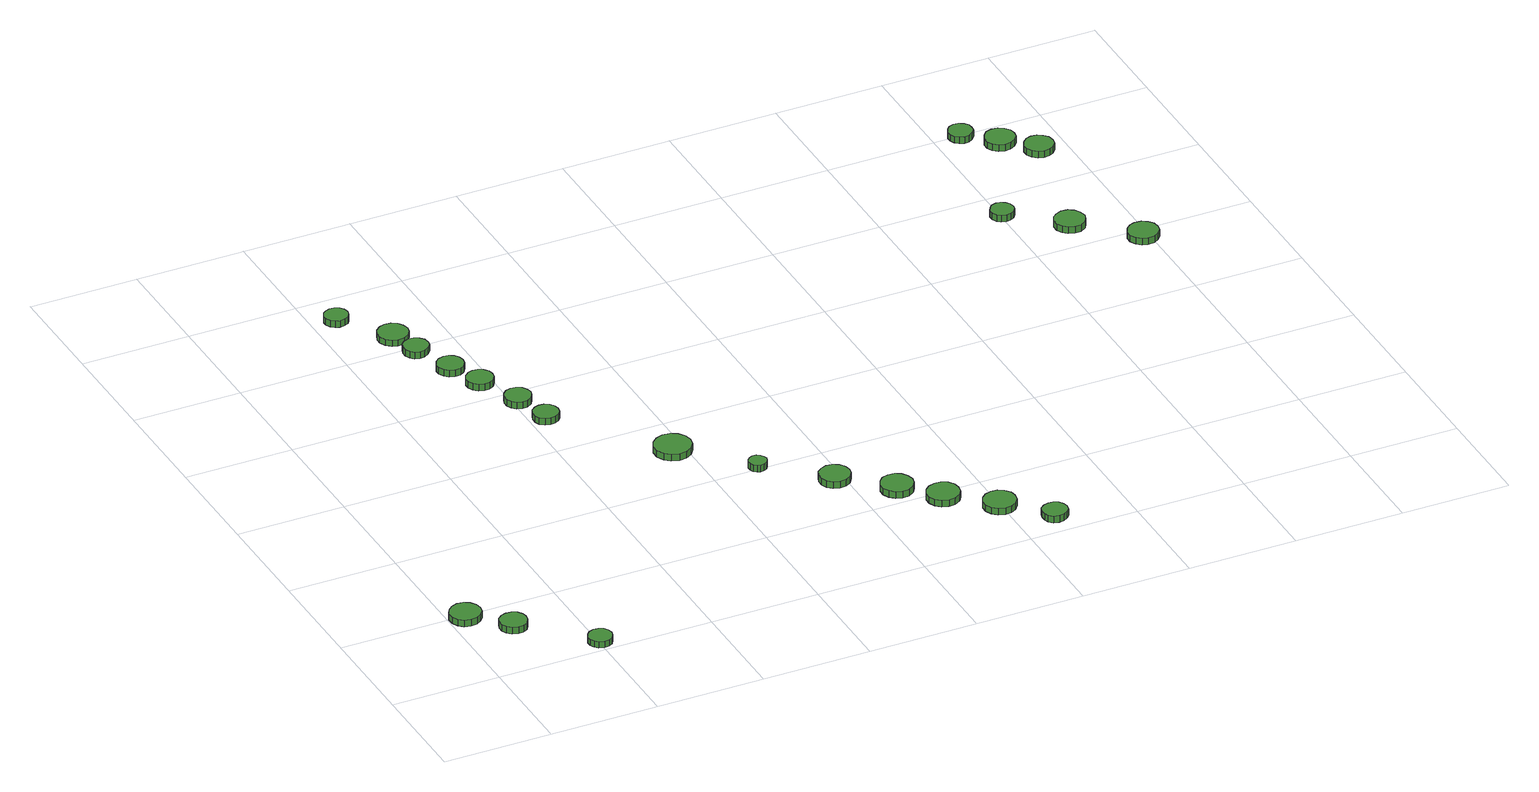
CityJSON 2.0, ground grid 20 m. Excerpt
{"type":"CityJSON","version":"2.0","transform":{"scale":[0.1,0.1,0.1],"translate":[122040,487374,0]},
"CityObjects":{
"tree1":{"type":"SolitaryVegetationObject","attributes":{"function":"something"},"geometry":[{"type":"MultiSurface","lod":"1","boundaries":[[[0,1,2,3,4,5,6,7,8,9,10,11,12,13,14]],[[15,16,17,18,19,20,21,22,23,24,25,26,27,28,29]],[[0,29,28,1]],[[1,28,27,2]],[[2,27,26,3]],[[3,26,25,4]],[[4,25,24,5]],[[5,24,23,6]],[[6,23,22,7]],[[7,22,21,8]],[[8,21,20,9]],[[9,20,19,10]],[[10,19,18,11]],[[11,18,17,12]],[[12,17,16,13]],[[13,16,15,14]],[[14,15,29,0]]]}]},
"tree2":{"type":"SolitaryVegetationObject","attributes":{"function":"something"},"geometry":[{"type":"MultiSurface","lod":"1","boundaries":[[[30,31,32,33,34,35,36,37,38,39,40,41,42,43,44]],[[45,46,47,48,49,50,51,52,53,54,55,56,57,58,59]],[[30,59,58,31]],[[31,58,57,32]],[[32,57,56,33]],[[33,56,55,34]],[[34,55,54,35]],[[35,54,53,36]],[[36,53,52,37]],[[37,52,51,38]],[[38,51,50,39]],[[39,50,49,40]],[[40,49,48,41]],[[41,48,47,42]],[[42,47,46,43]],[[43,46,45,44]],[[44,45,59,30]]]}]},
"tree3":{"type":"SolitaryVegetationObject","attributes":{"function":"something"},"geometry":[{"type":"MultiSurface","lod":"1","boundaries":[[[60,61,62,63,64,65,66,67,68,69,70,71,72,73,74]],[[75,76,77,78,79,80,81,82,83,84,85,86,87,88,89]],[[60,89,88,61]],[[61,88,87,62]],[[62,87,86,63]],[[63,86,85,64]],[[64,85,84,65]],[[65,84,83,66]],[[66,83,82,67]],[[67,82,81,68]],[[68,81,80,69]],[[69,80,79,70]],[[70,79,78,71]],[[71,78,77,72]],[[72,77,76,73]],[[73,76,75,74]],[[74,75,89,60]]]}]},
"tree4":{"type":"SolitaryVegetationObject","attributes":{"function":"something"},"geometry":[{"type":"MultiSurface","lod":"1","boundaries":[[[90,91,92,93,94,95,96,97,98,99,100,101,102,103,104]],[[105,106,107,108,109,110,111,112,113,114,115,116,117,118,119]],[[90,119,118,91]],[[91,118,117,92]],[[92,117,116,93]],[[93,116,115,94]],[[94,115,114,95]],[[95,114,113,96]],[[96,113,112,97]],[[97,112,111,98]],[[98,111,110,99]],[[99,110,109,100]],[[100,109,108,101]],[[101,108,107,102]],[[102,107,106,103]],[[103,106,105,104]],[[104,105,119,90]]]}]},
"tree5":{"type":"SolitaryVegetationObject","attributes":{"function":"something"},"geometry":[{"type":"MultiSurface","lod":"1","boundaries":[[[120,121,122,123,124,125,126,127,128,129,130,131,132,133,134]],[[135,136,137,138,139,140,141,142,143,144,145,146,147,148,149]],[[120,149,148,121]],[[121,148,147,122]],[[122,147,146,123]],[[123,146,145,124]],[[124,145,144,125]],[[125,144,143,126]],[[126,143,142,127]],[[127,142,141,128]],[[128,141,140,129]],[[129,140,139,130]],[[130,139,138,131]],[[131,138,137,132]],[[132,137,136,133]],[[133,136,135,134]],[[134,135,149,120]]]}]},
"tree6":{"type":"SolitaryVegetationObject","attributes":{"function":"something"},"geometry":[{"type":"MultiSurface","lod":"1","boundaries":[[[150,151,152,153,154,155,156,157,158,159,160,161,162,163,164]],[[165,166,167,168,169,170,171,172,173,174,175,176,177,178,179]],[[150,179,178,151]],[[151,178,177,152]],[[152,177,176,153]],[[153,176,175,154]],[[154,175,174,155]],[[155,174,173,156]],[[156,173,172,157]],[[157,172,171,158]],[[158,171,170,159]],[[159,170,169,160]],[[160,169,168,161]],[[161,168,167,162]],[[162,167,166,163]],[[163,166,165,164]],[[164,165,179,150]]]}]},
"tree7":{"type":"SolitaryVegetationObject","attributes":{"function":"something"},"geometry":[{"type":"MultiSurface","lod":"1","boundaries":[[[180,181,182,183,184,185,186,187,188,189,190,191,192,193,194]],[[195,196,197,198,199,200,201,202,203,204,205,206,207,208,209]],[[180,209,208,181]],[[181,208,207,182]],[[182,207,206,183]],[[183,206,205,184]],[[184,205,204,185]],[[185,204,203,186]],[[186,203,202,187]],[[187,202,201,188]],[[188,201,200,189]],[[189,200,199,190]],[[190,199,198,191]],[[191,198,197,192]],[[192,197,196,193]],[[193,196,195,194]],[[194,195,209,180]]]}]},
"tree8":{"type":"SolitaryVegetationObject","attributes":{"function":"something"},"geometry":[{"type":"MultiSurface","lod":"1","boundaries":[[[210,211,212,213,214,215,216,217,218,219,220,221,222,223,224]],[[225,226,227,228,229,230,231,232,233,234,235,236,237,238,239]],[[210,239,238,211]],[[211,238,237,212]],[[212,237,236,213]],[[213,236,235,214]],[[214,235,234,215]],[[215,234,233,216]],[[216,233,232,217]],[[217,232,231,218]],[[218,231,230,219]],[[219,230,229,220]],[[220,229,228,221]],[[221,228,227,222]],[[222,227,226,223]],[[223,226,225,224]],[[224,225,239,210]]]}]},
"tree9":{"type":"SolitaryVegetationObject","attributes":{"function":"something"},"geometry":[{"type":"MultiSurface","lod":"1","boundaries":[[[240,241,242,243,244,245,246,247,248,249,250,251,252,253,254]],[[255,256,257,258,259,260,261,262,263,264,265,266,267,268,269]],[[240,269,268,241]],[[241,268,267,242]],[[242,267,266,243]],[[243,266,265,244]],[[244,265,264,245]],[[245,264,263,246]],[[246,263,262,247]],[[247,262,261,248]],[[248,261,260,249]],[[249,260,259,250]],[[250,259,258,251]],[[251,258,257,252]],[[252,257,256,253]],[[253,256,255,254]],[[254,255,269,240]]]}]},
"tree10":{"type":"SolitaryVegetationObject","attributes":{"function":"something"},"geometry":[{"type":"MultiSurface","lod":"1","boundaries":[[[270,271,272,273,274,275,276,277,278,279,280,281,282,283,284]],[[285,286,287,288,289,290,291,292,293,294,295,296,297,298,299]],[[270,299,298,271]],[[271,298,297,272]],[[272,297,296,273]],[[273,296,295,274]],[[274,295,294,275]],[[275,294,293,276]],[[276,293,292,277]],[[277,292,291,278]],[[278,291,290,279]],[[279,290,289,280]],[[280,289,288,281]],[[281,288,287,282]],[[282,287,286,283]],[[283,286,285,284]],[[284,285,299,270]]]}]},
"tree11":{"type":"SolitaryVegetationObject","attributes":{"function":"something"},"geometry":[{"type":"MultiSurface","lod":"1","boundaries":[[[300,301,302,303,304,305,306,307,308,309,310,311,312,313,314]],[[315,316,317,318,319,320,321,322,323,324,325,326,327,328,329]],[[300,329,328,301]],[[301,328,327,302]],[[302,327,326,303]],[[303,326,325,304]],[[304,325,324,305]],[[305,324,323,306]],[[306,323,322,307]],[[307,322,321,308]],[[308,321,320,309]],[[309,320,319,310]],[[310,319,318,311]],[[311,318,317,312]],[[312,317,316,313]],[[313,316,315,314]],[[314,315,329,300]]]}]},
"tree12":{"type":"SolitaryVegetationObject","attributes":{"function":"something"},"geometry":[{"type":"MultiSurface","lod":"1","boundaries":[[[330,331,332,333,334,335,336,337,338,339,340,341,342,343,344]],[[345,346,347,348,349,350,351,352,353,354,355,356,357,358,359]],[[330,359,358,331]],[[331,358,357,332]],[[332,357,356,333]],[[333,356,355,334]],[[334,355,354,335]],[[335,354,353,336]],[[336,353,352,337]],[[337,352,351,338]],[[338,351,350,339]],[[339,350,349,340]],[[340,349,348,341]],[[341,348,347,342]],[[342,347,346,343]],[[343,346,345,344]],[[344,345,359,330]]]}]},
"tree13":{"type":"SolitaryVegetationObject","attributes":{"function":"something"},"geometry":[{"type":"MultiSurface","lod":"1","boundaries":[[[360,361,362,363,364,365,366,367,368,369,370,371,372,373,374]],[[375,376,377,378,379,380,381,382,383,384,385,386,387,388,389]],[[360,389,388,361]],[[361,388,387,362]],[[362,387,386,363]],[[363,386,385,364]],[[364,385,384,365]],[[365,384,383,366]],[[366,383,382,367]],[[367,382,381,368]],[[368,381,380,369]],[[369,380,379,370]],[[370,379,378,371]],[[371,378,377,372]],[[372,377,376,373]],[[373,376,375,374]],[[374,375,389,360]]]}]},
"tree14":{"type":"SolitaryVegetationObject","attributes":{"function":"something"},"geometry":[{"type":"MultiSurface","lod":"1","boundaries":[[[390,391,392,393,394,395,396,397,398,399,400,401,402,403,404]],[[405,406,407,408,409,410,411,412,413,414,415,416,417,418,419]],[[390,419,418,391]],[[391,418,417,392]],[[392,417,416,393]],[[393,416,415,394]],[[394,415,414,395]],[[395,414,413,396]],[[396,413,412,397]],[[397,412,411,398]],[[398,411,410,399]],[[399,410,409,400]],[[400,409,408,401]],[[401,408,407,402]],[[402,407,406,403]],[[403,406,405,404]],[[404,405,419,390]]]}]},
"tree15":{"type":"SolitaryVegetationObject","attributes":{"function":"something"},"geometry":[{"type":"MultiSurface","lod":"1","boundaries":[[[420,421,422,423,424,425,426,427,428,429,430,431,432,433,434]],[[435,436,437,438,439,440,441,442,443,444,445,446,447,448,449]],[[420,449,448,421]],[[421,448,447,422]],[[422,447,446,423]],[[423,446,445,424]],[[424,445,444,425]],[[425,444,443,426]],[[426,443,442,427]],[[427,442,441,428]],[[428,441,440,429]],[[429,440,439,430]],[[430,439,438,431]],[[431,438,437,432]],[[432,437,436,433]],[[433,436,435,434]],[[434,435,449,420]]]}]},
"tree16":{"type":"SolitaryVegetationObject","attributes":{"function":"something"},"geometry":[{"type":"MultiSurface","lod":"1","boundaries":[[[450,451,452,453,454,455,456,457,458,459,460,461,462,463,464]],[[465,466,467,468,469,470,471,472,473,474,475,476,477,478,479]],[[450,479,478,451]],[[451,478,477,452]],[[452,477,476,453]],[[453,476,475,454]],[[454,475,474,455]],[[455,474,473,456]],[[456,473,472,457]],[[457,472,471,458]],[[458,471,470,459]],[[459,470,469,460]],[[460,469,468,461]],[[461,468,467,462]],[[462,467,466,463]],[[463,466,465,464]],[[464,465,479,450]]]}]},
"tree17":{"type":"SolitaryVegetationObject","attributes":{"function":"something"},"geometry":[{"type":"MultiSurface","lod":"1","boundaries":[[[480,481,482,483,484,485,486,487,488,489,490,491,492,493,494]],[[495,496,497,498,499,500,501,502,503,504,505,506,507,508,509]],[[480,509,508,481]],[[481,508,507,482]],[[482,507,506,483]],[[483,506,505,484]],[[484,505,504,485]],[[485,504,503,486]],[[486,503,502,487]],[[487,502,501,488]],[[488,501,500,489]],[[489,500,499,490]],[[490,499,498,491]],[[491,498,497,492]],[[492,497,496,493]],[[493,496,495,494]],[[494,495,509,480]]]}]},
"tree18":{"type":"SolitaryVegetationObject","attributes":{"function":"something"},"geometry":[{"type":"MultiSurface","lod":"1","boundaries":[[[510,511,512,513,514,515,516,517,518,519,520,521,522,523,524]],[[525,526,527,528,529,530,531,532,533,534,535,536,537,538,539]],[[510,539,538,511]],[[511,538,537,512]],[[512,537,536,513]],[[513,536,535,514]],[[514,535,534,515]],[[515,534,533,516]],[[516,533,532,517]],[[517,532,531,518]],[[518,531,530,519]],[[519,530,529,520]],[[520,529,528,521]],[[521,528,527,522]],[[522,527,526,523]],[[523,526,525,524]],[[524,525,539,510]]]}]},
"tree19":{"type":"SolitaryVegetationObject","attributes":{"function":"something"},"geometry":[{"type":"MultiSurface","lod":"1","boundaries":[[[540,541,542,543,544,545,546,547,548,549,550,551,552,553,554]],[[555,556,557,558,559,560,561,562,563,564,565,566,567,568,569]],[[540,569,568,541]],[[541,568,567,542]],[[542,567,566,543]],[[543,566,565,544]],[[544,565,564,545]],[[545,564,563,546]],[[546,563,562,547]],[[547,562,561,548]],[[548,561,560,549]],[[549,560,559,550]],[[550,559,558,551]],[[551,558,557,552]],[[552,557,556,553]],[[553,556,555,554]],[[554,555,569,540]]]}]},
"tree20":{"type":"SolitaryVegetationObject","attributes":{"function":"something"},"geometry":[{"type":"MultiSurface","lod":"1","boundaries":[[[570,571,572,573,574,575,576,577,578,579,580,581,582,583,584]],[[585,586,587,588,589,590,591,592,593,594,595,596,597,598,599]],[[570,599,598,571]],[[571,598,597,572]],[[572,597,596,573]],[[573,596,595,574]],[[574,595,594,575]],[[575,594,593,576]],[[576,593,592,577]],[[577,592,591,578]],[[578,591,590,579]],[[579,590,589,580]],[[580,589,588,581]],[[581,588,587,582]],[[582,587,586,583]],[[583,586,585,584]],[[584,585,599,570]]]}]},
"tree21":{"type":"SolitaryVegetationObject","attributes":{"function":"something"},"geometry":[{"type":"MultiSurface","lod":"1","boundaries":[[[600,601,602,603,604,605,606,607,608,609,610,611,612,613,614]],[[615,616,617,618,619,620,621,622,623,624,625,626,627,628,629]],[[600,629,628,601]],[[601,628,627,602]],[[602,627,626,603]],[[603,626,625,604]],[[604,625,624,605]],[[605,624,623,606]],[[606,623,622,607]],[[607,622,621,608]],[[608,621,620,609]],[[609,620,619,610]],[[610,619,618,611]],[[611,618,617,612]],[[612,617,616,613]],[[613,616,615,614]],[[614,615,629,600]]]}]},
"tree22":{"type":"SolitaryVegetationObject","attributes":{"function":"something"},"geometry":[{"type":"MultiSurface","lod":"1","boundaries":[[[630,631,632,633,634,635,636,637,638,639,640,641,642,643,644]],[[645,646,647,648,649,650,651,652,653,654,655,656,657,658,659]],[[630,659,658,631]],[[631,658,657,632]],[[632,657,656,633]],[[633,656,655,634]],[[634,655,654,635]],[[635,654,653,636]],[[636,653,652,637]],[[637,652,651,638]],[[638,651,650,639]],[[639,650,649,640]],[[640,649,648,641]],[[641,648,647,642]],[[642,647,646,643]],[[643,646,645,644]],[[644,645,659,630]]]}]},
"tree23":{"type":"SolitaryVegetationObject","attributes":{"function":"something"},"geometry":[{"type":"MultiSurface","lod":"1","boundaries":[[[660,661,662,663,664,665,666,667,668,669,670,671,672,673,674]],[[675,676,677,678,679,680,681,682,683,684,685,686,687,688,689]],[[660,689,688,661]],[[661,688,687,662]],[[662,687,686,663]],[[663,686,685,664]],[[664,685,684,665]],[[665,684,683,666]],[[666,683,682,667]],[[667,682,681,668]],[[668,681,680,669]],[[669,680,679,670]],[[670,679,678,671]],[[671,678,677,672]],[[672,677,676,673]],[[673,676,675,674]],[[674,675,689,660]]]}]}
},
"vertices":[
[56,187,19],[54,198,19],[47,208,19],[37,214,19],[25,215,19],[14,211,19],[5,203,19],[0,193,19],[0,181,19],[5,170,19],[14,162,19],[25,159,19],[37,160,19],[47,166,19],[54,175,19],[54,175,6],[47,166,6],[37,160,6],[25,159,6],[14,162,6],[5,170,6],[0,181,6],[0,193,6],[5,203,6],[14,211,6],[25,215,6],[37,214,6],[47,208,6],[54,198,6],[56,187,6],
[116,132,16],[114,142,16],[108,150,16],[99,155,16],[89,156,16],[79,153,16],[71,146,16],[67,137,16],[67,127,16],[71,117,16],[79,110,16],[89,107,16],[99,108,16],[108,113,16],[114,122,16],[114,122,3],[108,113,3],[99,108,3],[89,107,3],[79,110,3],[71,117,3],[67,127,3],[67,137,3],[71,146,3],[79,153,3],[89,156,3],[99,155,3],[108,150,3],[114,142,3],[116,132,3],
[225,27,14],[223,35,14],[218,43,14],[210,47,14],[201,48,14],[192,45,14],[186,39,14],[182,31,14],[182,22,14],[186,14,14],[192,8,14],[201,5,14],[210,6,14],[218,10,14],[223,18,14],[223,18,2],[218,10,2],[210,6,2],[201,5,2],[192,8,2],[186,14,2],[182,22,2],[182,31,2],[186,39,2],[192,45,2],[201,48,2],[210,47,2],[218,43,2],[223,35,2],[225,27,2],
[265,1130,17],[263,1139,17],[258,1146,17],[250,1150,17],[241,1151,17],[233,1148,17],[226,1143,17],[222,1134,17],[222,1126,17],[226,1117,17],[233,1112,17],[241,1109,17],[250,1110,17],[258,1114,17],[263,1121,17],[263,1121,4],[258,1114,4],[250,1110,4],[241,1109,4],[233,1112,4],[226,1117,4],[222,1126,4],[222,1134,4],[226,1143,4],[233,1148,4],[241,1151,4],[250,1150,4],[258,1146,4],[263,1139,4],[265,1130,4],
[347,987,15],[345,997,15],[339,1004,15],[330,1009,15],[321,1010,15],[312,1007,15],[305,1001,15],[301,992,15],[301,982,15],[305,973,15],[312,967,15],[321,964,15],[330,965,15],[339,970,15],[345,978,15],[345,978,2],[339,970,2],[330,965,2],[321,964,2],[312,967,2],[305,973,2],[301,982,2],[301,992,2],[305,1001,2],[312,1007,2],[321,1010,2],[330,1009,2],[339,1004,2],[345,997,2],[347,987,2],
[335,1042,15],[332,1053,15],[326,1062,15],[316,1068,15],[304,1069,15],[294,1066,15],[285,1058,15],[280,1047,15],[280,1036,15],[285,1026,15],[294,1018,15],[304,1014,15],[316,1016,15],[326,1021,15],[332,1030,15],[332,1030,3],[326,1021,3],[316,1016,3],[304,1014,3],[294,1018,3],[285,1026,3],[280,1036,3],[280,1047,3],[285,1058,3],[294,1066,3],[304,1069,3],[316,1068,3],[326,1062,3],[332,1053,3],[335,1042,3],
[376,912,14],[374,922,14],[368,930,14],[360,935,14],[350,936,14],[340,933,14],[333,927,14],[328,917,14],[328,907,14],[333,898,14],[340,891,14],[350,888,14],[360,889,14],[368,894,14],[374,902,14],[374,902,1],[368,894,1],[360,889,1],[350,888,1],[340,891,1],[333,898,1],[328,907,1],[328,917,1],[333,927,1],[340,933,1],[350,936,1],[360,935,1],[368,930,1],[374,922,1],[376,912,1],
[401,849,15],[399,859,15],[393,867,15],[384,872,15],[374,873,15],[365,870,15],[357,863,15],[353,854,15],[353,844,15],[357,835,15],[365,828,15],[374,825,15],[384,826,15],[393,831,15],[399,839,15],[399,839,2],[393,831,2],[384,826,2],[374,825,2],[365,828,2],[357,835,2],[353,844,2],[353,854,2],[357,863,2],[365,870,2],[374,873,2],[384,872,2],[393,867,2],[399,859,2],[401,849,2],
[449,695,20],[447,704,20],[442,712,20],[433,717,20],[424,718,20],[415,715,20],[407,709,20],[404,700,20],[404,690,20],[407,681,20],[415,675,20],[424,672,20],[433,673,20],[442,678,20],[447,685,20],[447,685,7],[442,678,7],[433,673,7],[424,672,7],[415,675,7],[407,681,7],[404,690,7],[404,700,7],[407,709,7],[415,715,7],[424,718,7],[433,717,7],[442,712,7],[447,704,7],[449,695,7],
[433,767,17],[430,777,17],[425,785,17],[416,790,17],[406,791,17],[396,788,17],[389,781,17],[385,772,17],[385,762,17],[389,753,17],[396,746,17],[406,743,17],[416,744,17],[425,749,17],[430,757,17],[430,757,4],[425,749,4],[416,744,4],[406,743,4],[396,746,4],[389,753,4],[385,762,4],[385,772,4],[389,781,4],[396,788,4],[406,791,4],[416,790,4],[425,785,4],[430,777,4],[433,767,4],
[607,507,21],[604,521,21],[596,532,21],[584,539,21],[570,541,21],[556,536,21],[546,527,21],[540,514,21],[540,500,21],[546,487,21],[556,478,21],[570,473,21],[584,475,21],[596,482,21],[604,493,21],[604,493,8],[596,482,8],[584,475,8],[570,473,8],[556,478,8],[546,487,8],[540,500,8],[540,514,8],[546,527,8],[556,536,8],[570,541,8],[584,539,8],[596,532,8],[604,521,8],[607,507,8],
[700,405,16],[698,412,16],[694,417,16],[688,421,16],[681,422,16],[675,419,16],[670,415,16],[667,408,16],[667,401,16],[670,395,16],[675,390,16],[681,388,16],[688,389,16],[694,392,16],[698,398,16],[698,398,3],[694,392,3],[688,389,3],[681,388,3],[675,390,3],[670,395,3],[667,401,3],[667,408,3],[670,415,3],[675,419,3],[681,422,3],[688,421,3],[694,417,3],[698,412,3],[700,405,3],
[811,313,15],[809,324,15],[802,334,15],[792,340,15],[780,341,15],[769,337,15],[760,330,15],[756,319,15],[756,307,15],[760,296,15],[769,289,15],[780,285,15],[792,286,15],[802,292,15],[809,302,15],[809,302,2],[802,292,2],[792,286,2],[780,285,2],[769,289,2],[760,296,2],[756,307,2],[756,319,2],[760,330,2],[769,337,2],[780,341,2],[792,340,2],[802,334,2],[809,324,2],[811,313,2],
[894,240,15],[891,252,15],[884,262,15],[874,268,15],[861,269,15],[850,266,15],[841,257,15],[836,246,15],[836,234,15],[841,223,15],[850,215,15],[861,211,15],[874,212,15],[884,218,15],[891,228,15],[891,228,2],[884,218,2],[874,212,2],[861,211,2],[850,215,2],[841,223,2],[836,234,2],[836,246,2],[841,257,2],[850,266,2],[861,269,2],[874,268,2],[884,262,2],[891,252,2],[894,240,2],
[953,183,14],[951,195,14],[944,205,14],[933,211,14],[921,212,14],[909,208,14],[900,200,14],[895,189,14],[895,177,14],[900,166,14],[909,158,14],[921,154,14],[933,155,14],[944,161,14],[951,171,14],[951,171,1],[944,161,1],[933,155,1],[921,154,1],[909,158,1],[900,166,1],[895,177,1],[895,189,1],[900,200,1],[909,208,1],[921,212,1],[933,211,1],[944,205,1],[951,195,1],[953,183,1],
[1027,117,15],[1025,129,15],[1017,139,15],[1007,145,15],[995,146,15],[983,142,15],[974,134,15],[969,123,15],[969,111,15],[974,100,15],[983,92,15],[995,88,15],[1007,89,15],[1017,95,15],[1025,105,15],[1025,105,2],[1017,95,2],[1007,89,2],[995,88,2],[983,92,2],[974,100,2],[969,111,2],[969,123,2],[974,134,2],[983,142,2],[995,146,2],[1007,145,2],[1017,139,2],[1025,129,2],[1027,117,2],
[1092,50,14],[1090,59,14],[1084,67,14],[1076,71,14],[1067,72,14],[1057,69,14],[1050,63,14],[1047,54,14],[1047,45,14],[1050,36,14],[1057,30,14],[1067,27,14],[1076,28,14],[1084,33,14],[1090,40,14],[1090,40,1],[1084,33,1],[1076,28,1],[1067,27,1],[1057,30,1],[1050,36,1],[1047,45,1],[1047,54,1],[1050,63,1],[1057,69,1],[1067,72,1],[1076,71,1],[1084,67,1],[1090,59,1],[1092,50,1],
[1418,929,24],[1416,937,24],[1411,944,24],[1403,949,24],[1395,950,24],[1386,947,24],[1380,941,24],[1376,933,24],[1376,924,24],[1380,916,24],[1386,910,24],[1395,908,24],[1403,909,24],[1411,913,24],[1416,920,24],[1416,920,11],[1411,913,11],[1403,909,11],[1395,908,11],[1386,910,11],[1380,916,11],[1376,924,11],[1376,933,11],[1380,941,11],[1386,947,11],[1395,950,11],[1403,949,11],[1411,944,11],[1416,937,11],[1418,929,11],
[1514,851,24],[1511,863,24],[1505,872,24],[1495,878,24],[1483,879,24],[1472,875,24],[1464,868,24],[1459,857,24],[1459,846,24],[1464,835,24],[1472,828,24],[1483,824,24],[1495,825,24],[1505,831,24],[1511,840,24],[1511,840,11],[1505,831,11],[1495,825,11],[1483,824,11],[1472,828,11],[1464,835,11],[1459,846,11],[1459,857,11],[1464,868,11],[1472,875,11],[1483,879,11],[1495,878,11],[1505,872,11],[1511,863,11],[1514,851,11],
[1463,1182,25],[1462,1191,25],[1456,1198,25],[1448,1203,25],[1439,1204,25],[1430,1201,25],[1424,1195,25],[1420,1187,25],[1420,1178,25],[1424,1169,25],[1430,1163,25],[1439,1160,25],[1448,1161,25],[1456,1166,25],[1462,1173,25],[1462,1173,12],[1456,1166,12],[1448,1161,12],[1439,1160,12],[1430,1163,12],[1424,1169,12],[1420,1178,12],[1420,1187,12],[1424,1195,12],[1430,1201,12],[1439,1204,12],[1448,1203,12],[1456,1198,12],[1462,1191,12],[1463,1182,12],
[1610,765,24],[1608,776,24],[1601,785,24],[1591,791,24],[1579,792,24],[1569,789,24],[1560,781,24],[1555,771,24],[1555,759,24],[1560,749,24],[1569,741,24],[1579,738,24],[1591,739,24],[1601,745,24],[1608,754,24],[1608,754,11],[1601,745,11],[1591,739,11],[1579,738,11],[1569,741,11],[1560,749,11],[1555,759,11],[1555,771,11],[1560,781,11],[1569,789,11],[1579,792,11],[1591,791,11],[1601,785,11],[1608,776,11],[1610,765,11],
[1520,1135,25],[1518,1146,25],[1511,1155,25],[1501,1161,25],[1490,1162,25],[1479,1159,25],[1471,1151,25],[1466,1141,25],[1466,1129,25],[1471,1119,25],[1479,1111,25],[1490,1108,25],[1501,1109,25],[1511,1115,25],[1518,1124,25],[1518,1124,12],[1511,1115,12],[1501,1109,12],[1490,1108,12],[1479,1111,12],[1471,1119,12],[1466,1129,12],[1466,1141,12],[1471,1151,12],[1479,1159,12],[1490,1162,12],[1501,1161,12],[1511,1155,12],[1518,1146,12],[1520,1135,12],
[1569,1087,25],[1567,1098,25],[1560,1106,25],[1551,1112,25],[1540,1113,25],[1530,1110,25],[1522,1102,25],[1517,1092,25],[1517,1081,25],[1522,1071,25],[1530,1064,25],[1540,1061,25],[1551,1062,25],[1560,1067,25],[1567,1076,25],[1567,1076,12],[1560,1067,12],[1551,1062,12],[1540,1061,12],[1530,1064,12],[1522,1071,12],[1517,1081,12],[1517,1092,12],[1522,1102,12],[1530,1110,12],[1540,1113,12],[1551,1112,12],[1560,1106,12],[1567,1098,12],[1569,1087,12]
]}
